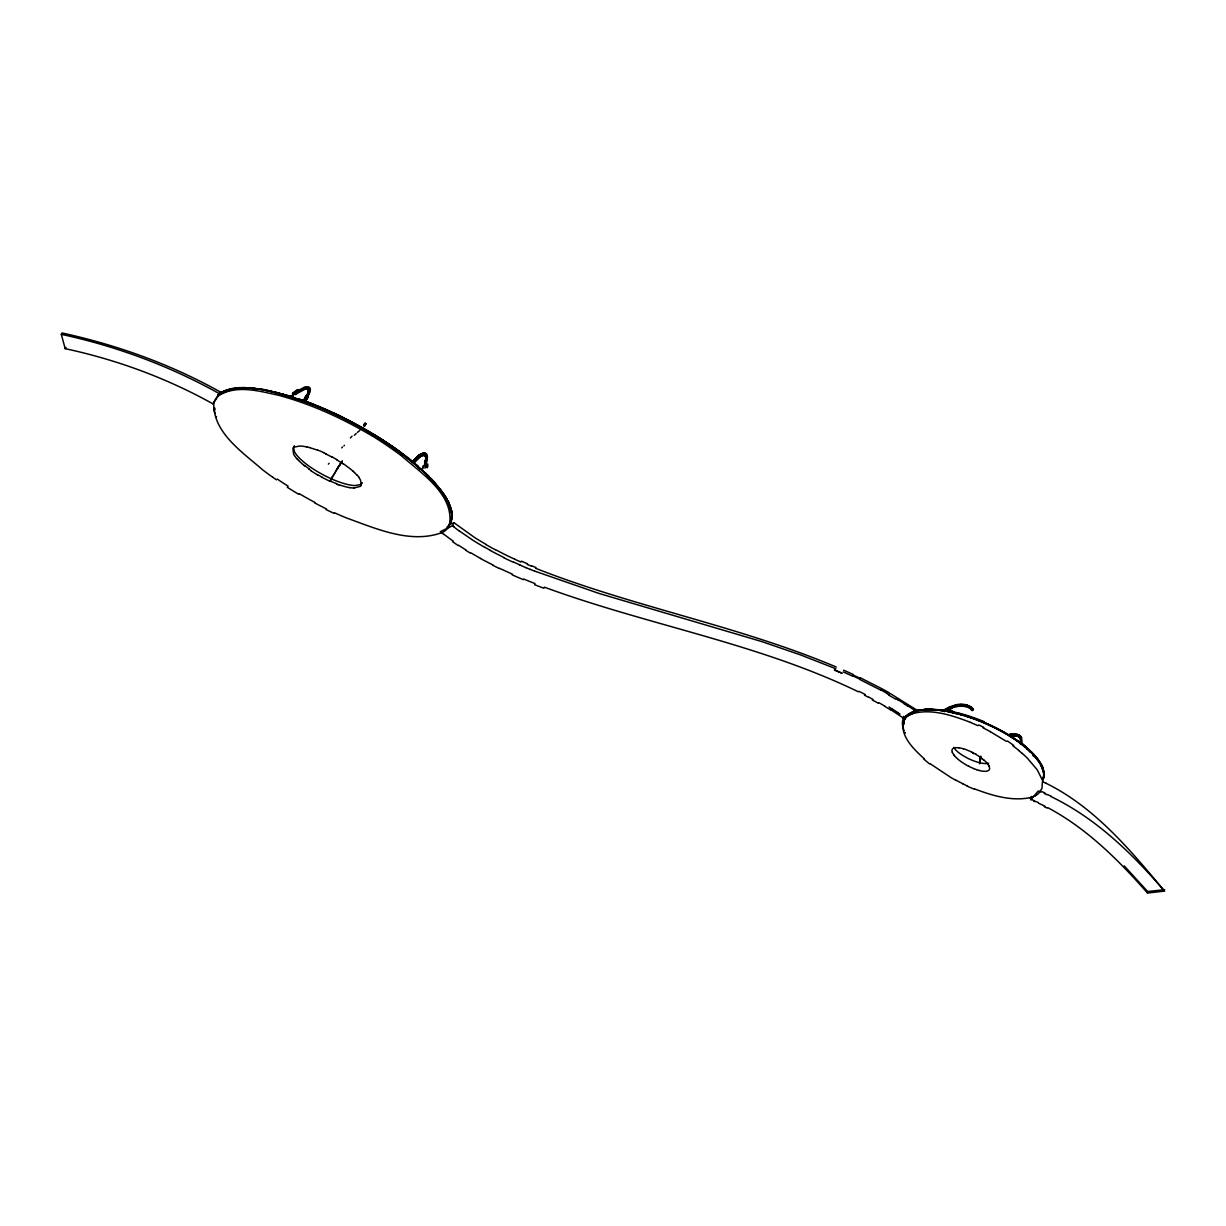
<?xml version="1.0" encoding="UTF-8"?>
<svg xmlns="http://www.w3.org/2000/svg" width="1226" height="1226" viewBox="0 0 1226 1226"><rect width="100%" height="100%" fill="white"/><g stroke="black" fill="none" stroke-linecap="round" stroke-linejoin="round"><path stroke-width="1.5" d="M451.612 516.606C452.241 505.817 445.406 496.423 439.23 488.239M451.781 514.598L451.459 518.154M452.271 514.767L451.628 519.839M1043.694 775.139L1043.77 773.667M307.971 392.228L306.883 399.155L305.458 401.438M1044.184 775.261L1044.261 773.79M304.278 401.561L307.036 398.527L306.086 395.998L309.182 390.849M903.608 723.57L903.761 722.114M903.133 723.432L903.286 721.976M303.772 401.239L304.63 399.308L306.883 399.155L309.933 391.983M1043.602 776.15L1043.755 774.725M1044.077 776.288L1044.245 774.847M304.63 399.308L304.937 398.235L307.68 397.653L309.059 391.937M451.919 518.353L451.888 511.319M980.233 759.691L980.34 758.725A22.512 1.854 -82.5 0 0 980.662 756.886A23.156 1.854 -82.6 0 1 979.988 762.649L979.896 763.614A24.689 1.839 -82.6 0 0 980.233 759.936M980.356 759.706L980.463 758.741M1047.694 807.627C1086.772 828.347 1118.541 860.1 1147.505 893.018L1164.531 891.118C1131.077 850.844 1094.573 806.969 1045.931 783.215M1147.505 893.018L1147.674 891.547L1124.273 865.924M979.896 762.603L980.018 761.622M903.685 722.528L903.93 721.118M924.511 759.109C914.228 749.377 899.915 736.734 903.455 720.965M1031.357 796.425L1030.79 799.904L1038.207 791.046L1040.828 792.103M1043.403 777.146L1043.663 775.736M1043.878 777.284L1044.138 775.874M944.526 711.555L948.786 708.689L954.104 712.229M451.612 517.755L450.708 521.035M890.566 709.639L892.436 710.819A192.62 100.072 18.8 0 1 897.892 714.406L903.255 718.053L916.128 711.831L916.527 709.931L887.563 691.862A230.335 118.524 18.9 0 0 880.912 688.246L860.33 677.794M903.255 718.053L903.623 716.321M903.838 721.532L904.16 720.152M903.363 721.378L903.7 719.984M904.39 720.244A37.899 20.014 11.7 0 1 904.911 718.865L905.539 718.022M425.529 459.505L426.004 455.137M904.114 730.558L903.976 730.252A51.323 27.095 11.5 0 1 902.612 720.873A38.726 20.444 11.7 0 1 903.516 718.467L906.183 716.367M1043.142 778.081L1043.479 776.717M1043.617 778.234L1043.954 776.87M451.306 519.242L450.141 522.368M451.183 521.249L451.781 519.441M903.194 722.313L904.497 719.218M306.684 396.657L306.086 395.998L304.937 398.235L306.883 399.155M903.608 720.398L904.037 719.034M1042.79 779L1043.203 777.667M1043.678 777.82L1042.805 780.043M443.858 534.521L440.272 531.701L452.655 525.632L453.85 522.644L473.588 536.804A163.073 98.494 22.6 0 0 478.814 540.13L486.002 544.405M451.337 520.866L450.601 522.598A43.002 23.861 22.7 0 1 446.908 527.211M904.405 719.616L904.911 718.313M903.945 719.447L904.957 717.256M302.699 401.423L305.366 397.04L306.669 397.561L306.086 395.998M363.57 425.774L365.072 423.185L366.068 423.66L364.428 426.403M424.058 466.202L421.989 470.14M1020.216 743.814L1021.948 741.24L1021.549 737.47M1042.866 779.721L1043.326 778.74M213.002 403.89L220.634 392.136C171.211 364.474 117.374 345.058 62.097 332.982L61.3 334.346L65.193 348.659C116.822 359.724 166.874 378.175 213.002 403.89L213.937 402.082M331.097 479.182L330.422 480.454L332.507 476.653L331.832 477.895M331.909 477.971L338.238 467.321M449.421 523.625L450.294 521.985M903.976 720.382L905.769 717.823A31.309 17.287 15.9 0 1 909.309 715.049A31.125 17.072 16 0 1 912.757 713.455M333.242 475.412L333.932 474.186M904.819 718.727L907.424 715.095M904.359 718.543L906.137 716.045A31.263 16.52 11.8 0 1 913.201 711.693M65.193 348.659L65.989 347.31M334.744 473.037L335.449 471.857M214.029 407.752L213.768 408.181A60.35 33.409 26 0 0 215.086 413.438M336.047 470.631L336.736 469.466A28.121 4.46 -59.2 0 1 338.82 466.248L340.292 464.164A23.708 3.755 -59.2 0 1 342.161 461.344M337.426 468.347L338.82 466.171A25.072 3.985 -59.2 0 1 340.859 463.106M338.238 467.336L339.602 465.19M339.602 465.221L340.292 464.194M217.753 396.396L220.634 392.136M905.324 717.854L907.332 715.509A30.635 16.199 11.8 0 1 913.554 711.938L917.722 710.774M904.941 717.348L906.229 715.632M412.84 461.39L418.48 455.398M365.072 423.185L364.061 424.411M366.007 423.752L365.041 424.916M413.944 463.198L418.204 458.202M364.137 425.131L365.179 425.529M412.181 461.62L418.081 456.179M306.362 399.094L305.105 397.607L307.864 395.523M413.928 462.539L420.012 457.191M307.68 397.653L307.098 396.09L307.036 398.527L305.105 397.607M293.872 394.496L302.96 388.949L307.741 388.857A20.581 5.486 -51.2 0 1 308.094 389.577A19.401 5.149 -51.4 0 1 308.124 390.266M296.999 393.5L305.259 389.117M967.421 706.774A21.057 15.049 -56.4 0 1 968.755 707.402A19.999 14.206 -52 0 1 969.368 707.77A17.256 12.26 -52.4 0 1 970.67 708.889C971.406 711.203 975.222 708.03 972.141 710.666L971.743 710.16A14.176 10.053 -46 0 0 971.36 709.624A15.601 11.065 -46.1 0 0 970.701 708.858M297.611 390.818L304.967 386.926L308.845 387.018A23.539 6.222 -49.9 0 1 309.289 387.722L309.427 387.968M298.485 391.462L305.826 387.569L309.703 387.661A23.003 6.069 -50.1 0 1 310.209 389.102M394.297 449.068L395.079 448.563L401.04 452.976M224.527 390.665L219.96 393.423A44.948 24.796 26.2 0 0 217.676 395.615M222.841 391.554L219.806 393.73A44.948 24.796 26.2 0 0 217.523 395.921M1034.713 795.95L1035.786 795.398M222.688 391.86C246.227 382.589 272.371 391.446 295.481 398.036M449.237 524.851L453.85 522.644M948.786 708.689L944.648 710.896L956.479 713.624M948.617 708.72L948.066 708.965A67.966 52.12 63.3 0 0 945.859 710.069A70.188 53.791 60.4 0 0 944.786 710.728L929.676 709.134M224.496 390.757L232.526 388.351M226.289 390.037L237.338 387.753M912.818 713.517C932.266 708.429 952.433 715.57 970.563 722.375M914.519 711.249L922.519 710.038M914.964 711.08L917.814 710.36M422.449 453.145L423.92 452.946M422.985 455.015L419.583 456.915A27.876 9.471 -70.6 0 0 418.219 458.064M1029.671 797.728C1010.99 801.375 991.987 795.444 974.609 788.931M919.025 709.793L914.611 710.835L922.611 709.624M919.01 709.885L931.898 709.379M918.948 710.206L931.806 709.793M1147.674 891.547L1164.7 889.647M234.825 388.09L239.928 387.6M1033.625 756.427L1034.882 756.289L1034.376 755.63A82.939 42.649 11.5 0 0 1033.043 753.959L1031.633 752.58A109.237 55.768 11.8 0 0 1028.645 749.776A115.734 59.001 11.9 0 0 1025.396 746.971A120.654 61.438 12 0 0 1020.001 742.772A127.642 64.871 12.1 0 0 1014.086 738.65A130.584 66.311 12.1 0 0 1007.711 734.619L1003.22 732.029A130.584 66.311 12.1 0 0 996.217 728.305A127.642 64.886 12.1 0 0 991.39 725.945A120.669 61.499 12 0 0 983.988 722.635A115.765 59.109 12 0 0 978.976 720.597A109.313 55.936 11.9 0 0 971.421 717.808L963.973 714.957M924.052 709.287L927.76 709.042M923.99 709.609L938.043 710.252M925.875 709.18L929.691 709.042M239.882 387.677L245.476 387.554M961.138 705.732L960.663 705.747A43.063 32.228 -79.9 0 0 959.207 705.885M354.053 487.994L360.398 486.339A10.252 5.778 24.6 0 0 361.272 485.036L360.567 480.301A21.562 12.107 24.5 0 0 359.555 478.523L358.666 477.282M242.595 387.615L261.307 389.102M931.668 709.18L940.143 709.885M933.645 709.609L942.442 710.804M963.038 706.253L963.927 706.329M251.453 387.983L254.61 388.29M940.158 709.793L942.38 710.191M940.081 710.222L944.694 711.157M958.87 747.799L960.464 748.059A17.409 9.348 15.2 0 1 962.149 748.519A19.156 10.298 15.2 0 1 963.36 748.795M349.962 487.626L351.678 487.841A21.654 12.367 24.6 0 0 354.069 488.04M257.889 388.688L264.785 389.699M261.552 389.47C247.652 387.768 231.04 385.225 219.255 394.68A44.289 24.428 26.2 0 0 217.263 397.025M942.396 710.099L956.571 713.21M946.901 711.264L961.383 714.927M264.739 389.791L291.344 396.381M264.586 390.083L283.206 394.42L303.711 400.871A184.544 97.666 24.5 0 1 316.308 405.714A199.179 104.777 24.4 0 1 329.104 411.185L333.38 413.131A212.88 111.351 24.3 0 1 346.192 419.353A218.78 114.156 24.3 0 1 382.834 440.395A212.803 111.321 24.3 0 1 390.527 445.482L394.205 448.026A198.873 104.654 24.3 0 1 404.703 455.72A183.946 97.39 24.2 0 1 414.373 463.443L417.76 466.018M949.338 711.295L951.713 711.785M268.295 390.466L271.942 391.247M902.78 725.225L902.704 725.21A14.375 12.015 4 0 1 902.995 724.336M61.3 334.346C116.669 346.253 170.291 366.222 219.745 393.853M954.15 712.612L944.664 710.452A71.169 54.419 54.5 0 1 945.614 709.839M275.666 392.105L312.063 403.676A194.014 102.31 24.4 0 1 324.859 408.963A204.42 107.336 24.4 0 1 333.457 412.825A210.152 110.079 24.4 0 1 342.039 416.932A217.017 113.344 24.3 0 1 354.804 423.491A220.941 115.213 24.3 0 1 375.386 435.307A216.987 113.344 24.3 0 1 387.079 442.785A210.044 110.033 24.3 0 1 394.527 447.873A204.206 107.244 24.3 0 1 401.653 453.022A193.616 102.126 24.3 0 1 408.411 458.187L417.79 465.926M958.701 713.088L961.92 713.946A88.18 45.531 11.8 0 1 966.808 715.371A91.873 47.37 11.8 0 1 970.103 716.428L972.57 717.256A102.739 52.749 11.9 0 1 975.038 718.145A103.229 52.994 11.9 0 1 978.333 719.371A108.961 55.814 11.9 0 1 984.064 721.685L982.624 721.93A114.6 58.542 12 0 0 980.202 720.934L979.39 720.612A105.022 53.837 11.9 0 0 974.517 718.773A106.877 54.756 11.9 0 0 972.892 718.191A96.747 49.76 11.8 0 0 971.268 717.624A94.984 48.887 11.8 0 0 968.831 716.812M960.801 714.421L964.801 715.555A90.326 46.573 11.8 0 1 968.019 716.551M961.46 714.329L956.525 713.011L961.46 714.513M958.931 713.976L963.851 715.647M903.516 718.467L904.911 718.865M961.475 714.237L966.333 716.413A104.026 53.331 11.9 0 1 973.827 718.957L976.34 719.877A115.413 58.925 12 0 1 983.804 722.88L993.566 727.325A128.378 65.223 12.1 0 1 1000.631 730.957A130.308 66.173 12.1 0 1 1009.534 736.106M963.958 715.049L968.969 716.628M966.471 715.723L971.482 717.486A109.298 55.952 11.9 0 1 979.038 720.275A115.765 59.109 12 0 1 984.049 722.313A120.669 61.499 12 0 1 991.451 725.623A127.627 64.901 12.1 0 1 996.278 727.983A130.569 66.327 12.1 0 1 1003.282 731.707M299.466 399.14L303.619 400.611M299.313 399.446L311.879 404.074A194.045 102.294 24.4 0 1 324.675 409.361A204.436 107.306 24.4 0 1 333.273 413.223A210.182 110.064 24.3 0 1 341.855 417.33A217.048 113.328 24.3 0 1 354.62 423.89A220.971 115.183 24.3 0 1 375.202 435.705A217.017 113.313 24.3 0 1 386.91 443.184A210.075 110.018 24.3 0 1 394.358 448.272A204.236 107.214 24.3 0 1 401.484 453.405A193.647 102.11 24.3 0 1 408.243 458.585L414.603 463.75M1017.427 736.09L1016.354 735.784A26.65 13.747 -60 0 0 1015.588 735.585A31.232 16.321 -61.8 0 0 1013.871 735.431M317.549 450.233L316.385 449.804A52.12 28.688 24.6 0 0 314.086 449.053A46.833 25.838 24.6 0 0 311.864 448.333A43.063 23.876 24.7 0 0 309.718 447.674M336.491 483.841L337.625 484.255M544.313 587.147C647.895 625.26 758.572 643.374 858.384 691.801M1022.315 753.469A116.271 60.58 15.8 0 1 1027.25 758.036L1037.288 769.882L1043.357 782.142A48.688 46.986 74.5 0 1 1045.962 783.169M310.071 403.676L311.435 404.197A171.303 91.153 24.5 0 1 314.193 405.254M307.803 402.159L312.017 403.768M535.057 583.622L523.701 579.04M973.812 768.671L974.455 768.917A27.631 15.08 14.5 0 0 976.371 769.591M534.643 571.101L599.024 593.445L761.76 641.566L800.701 654.96L835.871 668.768M535.655 568.312C633.888 607.085 738.895 625.858 836.285 667.021M1033.61 801.053L1035.035 801.635M1044.291 793.559L1046.851 794.678M843.611 670.162L853.235 674.469M843.197 671.909L852.821 676.231M519.901 564.91L513.755 562.167M520.958 562.06L514.828 559.286M512.56 574.258L503.809 570.274A258.717 166.46 22.3 0 1 499.442 568.312M323.511 452.685L325.947 453.804M329.457 480.883L330.637 481.42M1017.427 736.075A18.697 9.502 -56.6 0 1 1018.607 736.765A15.662 7.954 -55.2 0 1 1019.312 737.439A14.681 7.448 -55.2 0 1 1019.695 737.991A13.578 6.881 -55.4 0 1 1020.155 738.926L1020.706 743.738L1021.258 738.588A13.793 7.111 -46.3 0 0 1020.936 737.454M1051.08 796.624C1095.998 818.248 1132.41 853.679 1164.531 891.118M859.916 679.556L880.544 690.008M503.779 557.462L494.139 552.558A197.386 122.983 22.2 0 1 490.385 550.52M1044.889 806.202L1043.479 805.513A102.54 52.488 14.1 0 0 1038.529 803.214M493.097 565.063L488.883 562.918A219.592 138.737 22.1 0 1 480.546 558.535M314.546 502.829L318.515 504.913A243.56 153.817 25.2 0 0 326.484 508.974M968.601 766.265L967.942 765.913A43.768 24.152 14.3 0 1 966.027 764.855L961.215 761.744A43.768 24.152 14.3 0 1 959.544 760.488L959.054 760.105A38.91 21.378 14.6 0 1 957.567 758.879M495.273 549.57L504.882 554.52A240.725 151.105 22.9 0 0 514.843 559.255M868.882 697.18L872.973 699.372M332.001 456.854L336.752 459.52M322.3 477.343L317.626 474.723M990.347 731.707L1006.5 741.423M480.592 558.474L470.477 552.635M887.164 693.655L889.34 694.881M1003.297 731.615L1007.757 734.297A130.569 66.327 12.1 0 1 1014.224 738.359A127.627 64.886 12.1 0 1 1020.063 742.45A120.638 61.453 12 0 1 1025.442 746.649A115.719 59.017 11.9 0 1 1028.706 749.454A109.221 55.783 11.8 0 1 1031.694 752.258M878.981 702.728L884.85 706.161M484.837 547.424L477.634 543.164A163.104 100.011 22.1 0 1 472.378 539.869L462.263 532.958A153.878 93.896 21.9 0 1 458.922 530.628M975.666 754.205L980.524 757.331M895.792 698.651L897.907 699.923M898.229 712.98L900.037 714.114M904.144 703.801L908.205 706.437M953.966 712.888L948.663 709.364M892.727 709.456L889.003 706.973M310.975 470.523L308.891 469.068M343.464 463.796L350.345 468.93A51.967 28.796 24.7 0 1 352.919 471.09M272.908 477.358L276.448 479.826M914.167 710.467L916.128 711.831M395.155 449.697L396.013 450.325M400.718 455.168C420.87 473.098 455.015 494.522 449.406 525.54A43.048 24.581 23.9 0 1 443.015 532.207C411.246 544.513 376.535 528.728 346.514 517.97A226.841 142.676 25.3 0 1 334.499 512.79M929.982 763.614L951.07 777.621A138.262 79.169 13.3 0 0 955.621 780.18M401.867 453.62L405.913 456.777M425.008 453.298L425.407 453.666A33.041 8.413 -48.2 0 1 425.759 454.126M304.079 465.436L304.983 466.156M408.365 458.279L411.599 460.853M452.655 525.632L454.218 526.889M406.71 457.421L412.059 461.834M217.983 396.197A44.289 24.428 26.2 0 1 219.056 395.063C244.802 379.447 277.229 393.745 303.527 401.27A184.574 97.651 24.5 0 1 316.124 406.097A199.194 104.762 24.4 0 1 328.92 411.568L333.196 413.53A212.91 111.336 24.3 0 1 346.008 419.736A218.81 114.141 24.3 0 1 362.789 428.748A218.81 114.141 24.3 0 1 382.788 440.854A212.834 111.305 24.3 0 1 390.358 445.881L394.036 448.425A198.903 104.624 24.3 0 1 404.534 456.118A183.977 97.375 24.2 0 1 414.204 463.826L420.533 468.884M1023.005 745.362L1023.787 746.036M905.003 718.605L903.899 717.639L905.049 718.528L904.88 716.827L905.309 718.221M412.794 462.478L414.25 463.735M417.376 466.003L428.763 476.102M417.208 466.401L426.02 473.972M1024.17 746.373L1025.304 747.4M420.288 468.562L423.338 471.443M417.76 466.861L419.782 468.746M306.04 396.718L307.542 398.128M305.366 397.04L306.868 398.465M423.077 471.09L426.158 473.665M1026.76 748.749L1027.802 749.776M425.759 473.619L428.717 476.178M425.591 474.018L439.552 488.668M1031.71 752.166L1036.767 757.775M428.318 476.117L431.169 478.676M428.15 476.516C437.835 486.737 448.655 497.419 451.735 511.717M973.505 709.747L971.666 707.509A18.145 13.011 -51.4 0 0 970.777 706.789L966.732 704.95A28.811 21.149 -67.4 0 0 965.46 704.613L965 704.582A37.316 27.769 -74.7 0 0 961.736 704.214M1029.12 751.124L1030.055 752.136M1033.089 753.561L1035.602 756.411M1033.012 753.975L1040.522 763.446L1043.97 771.997M430.755 478.6L437.743 485.986M431.2 478.584L433.483 481.144M955.085 756.427L955.468 756.825A34.512 18.896 14.8 0 0 957.215 758.434M433.514 481.052L435.674 483.58M425.115 456.087L424.502 455.275A26.589 6.314 -54 0 0 423.782 455.061A24.811 5.915 -55.2 0 0 422.74 455.413M1032.461 753.285L1023.296 744.366A93.329 47.937 11.7 0 0 1022.04 743.339L1020.109 742.971L1021.779 744.335A89.835 46.159 11.6 0 1 1022.193 744.672M437.314 485.879L446.049 497.434M1036.782 757.683L1040.567 763.108M973.092 709.134L972.862 708.843A17.287 12.413 -47 0 0 972.08 708.015M439.674 488.362L444.67 495.243M1037.855 759.047L1042.56 766.924M440.87 490.952L447.796 501.909L451.505 513.296M446.095 497.358L449.39 503.763M1020.568 743.109L1020.706 743.738M1041.334 764.319L1041.993 765.591M448.455 501.618L451.858 511.411M1020.982 737.424L1020.476 736.428A16.566 8.337 -51.7 0 0 1020.017 735.876A18.16 9.134 -53.1 0 0 1019.204 735.171A20.903 10.528 -54.8 0 0 1018.224 734.665A24.321 12.337 -56.5 0 0 1017.457 734.435A26.895 13.777 -58.5 0 0 1016.66 734.236A30.328 15.631 -59.7 0 0 1015.358 734.083A35.477 18.666 -62.5 0 0 1014.423 734.022A39.753 21.179 -64 0 0 1013.427 734.067A47.722 26.175 -67.4 0 0 1010.714 734.451M1042.575 766.832L1043.05 768.15M1020.844 739.339L1020.568 738.696A15.126 7.693 -54.7 0 0 1020.017 737.837A16.321 8.291 -55.4 0 0 1019.296 737.163A18.313 9.302 -55.8 0 0 1018.729 736.795A20.612 10.482 -56.5 0 0 1017.749 736.397L1017.028 736.198A26.926 13.9 -59.9 0 0 1015.848 735.968A32.029 16.689 -61.3 0 0 1014.469 736.044A38.037 20.214 -63.8 0 0 1013.55 735.983A42.328 22.804 -65.4 0 0 1012.523 736.213M1021.58 742.19L1021.672 744.167M1042.912 769.591L1039.188 762.097L1033.84 755.385A103.934 53.116 11.8 0 0 1029.717 751.231L1028.2 749.837A115.367 58.817 11.9 0 0 1023.235 745.653L1019.603 742.879A124.025 63.093 12.1 0 0 1015.726 740.136A128.378 65.223 12.1 0 0 1009.473 736.075M1043.065 768.058L1044.123 773.116M1021.595 743.738L1021.135 740.473A14.942 7.433 -57.3 0 0 1020.952 739.232M1043.311 770.342L1043.709 774.096M426.326 456.961L426.418 458.064M214.811 408.013L215.071 409.79M1043.632 773.008L1040.828 764.273L1033.916 754.971A103.919 53.132 11.8 0 0 1029.779 750.818L1028.262 749.423A115.351 58.833 11.9 0 0 1023.296 745.239L1019.664 742.466A124.01 63.108 12.1 0 0 1015.802 739.722M1042.407 781.79L1041.993 788.318L1038.575 793.437A31.324 16.75 13.7 0 1 1029.549 797.758M452.149 513.081L452.241 514.859M1044.2 772.702L1044.2 774.204M903.7 723.156L903.715 724.214M903.21 723.018L903.21 724.183M485.879 544.528A189.647 116.133 22.7 0 0 491.411 547.654A197.386 121.757 22.7 0 0 495.151 549.723M527.578 563.853A286.915 181.831 23.3 0 1 521.387 561.14M531.532 566.228A314.239 203.424 23.3 0 1 527.318 564.45M535.946 567.561A321.932 208.972 23.4 0 1 531.701 565.814M834.354 669.917A326.499 156.576 19.5 0 1 841.526 672.982M852.852 674.913A290.485 145.296 19.3 0 1 859.932 678.208M898.152 712.75A102.417 32.351 40.8 0 1 892.681 709.226M458.8 530.705A155.395 95.107 21.9 0 1 454.003 527.011M453.283 541.156A177.525 109.283 21.9 0 1 444.088 534.367M458.263 545.585A182.781 105.436 23.2 0 1 452.547 541.662M466.432 550.29A185.371 114.983 22 0 1 458.662 545.279M470.14 552.987A194.398 121.619 21.9 0 1 466.171 550.551M490.477 550.397A189.616 117.742 22.2 0 1 484.944 547.302M499.319 568.527A243.943 156.3 22.3 0 1 492.913 565.355M513.633 562.397A240.618 153.327 22.4 0 1 503.641 557.677M523.425 579.683A311.588 204.252 22.7 0 1 512.253 574.887M526.092 567.715A286.654 185.601 22.8 0 1 519.839 565.017M530.337 569.446A314.193 205.064 22.8 0 1 526.107 567.684M534.628 571.163A321.932 210.657 22.8 0 1 530.352 569.431M543.961 588.265A407.722 278.9 23.3 0 1 534.674 584.725M834.906 670.208A326.652 157.618 19.5 0 1 842.155 673.319M853.035 675.97A290.608 145.312 19.3 0 1 860.146 679.311M858.89 691.311A238.534 122.339 19.1 0 1 865.265 694.529M864.514 695.203A230.534 117.527 19.1 0 1 868.667 697.364M880.728 689.855A230.473 118.478 18.9 0 1 887.363 693.502M872.299 699.954A215.669 117.757 18.1 0 1 878.291 703.264M888.881 695.219A221.477 113.528 19 0 1 895.302 698.958M884.651 706.283A194.26 100.838 18.7 0 1 890.352 709.762M898.106 699.801A217.722 112.271 18.8 0 1 904.359 703.678M908.558 706.268A200.681 99.919 19.5 0 1 914.535 710.314M1031.189 799.429A89.958 47.048 13.7 0 1 1034.054 800.578M1041.426 791.46A111.781 58.143 13.9 0 1 1044.935 792.931M1035.388 801.283A95.015 49.392 13.8 0 1 1038.238 802.524M1047.157 794.402A122.401 62.71 14.1 0 1 1051.418 796.364M1044.261 806.647A111.796 56.396 14.2 0 1 1047.035 808.057M979.697 762.756A26.344 1.87 -82.6 0 1 979.574 763.645A26.451 1.962 -82.6 0 0 979.727 762.725A24.413 1.762 -82.6 0 0 979.988 760.135M980.356 757.331A22.972 1.778 -82.6 0 1 979.85 761.79M980.831 756.12A22.604 2.145 -82.3 0 1 980.616 758.204M943.238 710.375A70.679 54.051 57 0 1 947.162 708.199A67.384 51.707 65.3 0 1 948.847 707.417M944.219 711.524A67.629 51.783 57.6 0 1 950.395 708.797M945.522 709.685A67.476 51.707 60.2 0 1 950.027 707.601M948.556 708.582A62.817 48.197 71.5 0 1 952.418 707.172A58.955 45.132 79.6 0 1 953.522 706.927M948.786 707.279A64.396 49.423 69.4 0 1 952.158 706.023A60.166 46.128 77.2 0 1 953.843 705.563A57.898 44.32 81.5 0 1 954.931 705.272M949.997 707.509A63.537 48.795 69.8 0 1 952.219 706.682L952.786 706.528A58.036 44.473 79 0 1 955.498 705.67A54.649 41.73 85.3 0 1 956.602 705.548M950.303 708.597A61.79 47.416 72.3 0 1 952.479 707.816M952.449 707.708A57.484 44.044 77.8 0 1 955.131 706.988A53.362 40.673 85.4 0 1 956.724 706.682A49.316 37.378 -88.9 0 1 958.763 706.375M953.506 706.866A56.197 42.956 81.9 0 1 955.1 706.452M954.916 705.149A54.526 41.669 84.2 0 1 957.077 704.72M955.069 706.283A51.89 39.523 86.4 0 1 957.69 705.87A46.925 35.401 -85.1 0 1 959.207 705.808M956.571 705.348A51.676 39.37 87.7 0 1 958.686 705.011M957.062 704.536A48.228 36.611 -88.8 0 1 960.724 704.23M958.701 705.134A47.967 36.305 -86.2 0 1 959.728 704.996A45.132 33.976 -82.2 0 1 961.245 704.904M958.763 706.007A41.5 31.171 -82.9 0 1 963.069 706.069M960.709 704.444A41.914 31.401 -78.8 0 1 961.705 704.414M961.261 704.766A40.504 30.328 -78.7 0 1 963.207 704.797A34.818 25.869 -74.4 0 1 965.077 704.919A32.366 23.738 -67.2 0 1 966.364 705.241A28.949 21.087 -63.8 0 1 967.191 705.502M961.123 705.839A37.899 28.014 -73.2 0 1 962.517 705.854M962.64 705.287A28.872 21.271 -72.2 0 1 967.421 706.758M963.897 706.437A30.558 22.191 -65.2 0 1 965.582 706.666A26.865 19.401 -62.1 0 1 967.145 707.019L968.218 707.417A20.995 14.927 -53.8 0 1 969.199 707.908L969.505 708.092A17.271 12.26 -51.6 0 1 970.624 708.904M967.237 705.379A26.788 19.447 -61.7 0 1 968.816 705.946L969.168 706.13A21.639 15.601 -57.1 0 1 970.578 706.866A18.957 13.593 -51.8 0 1 972.08 708.03M1008.462 734.772A59.216 34.42 -74 0 1 1012.599 733.853M1008.339 734.972A60.856 34.987 -72.8 0 1 1010.699 734.297M1011.052 735.431A56.304 32.55 -73.5 0 1 1012.661 735.202M1010.377 734.205A63.721 38.527 -79 0 1 1012.002 734.067M1012.477 734.772A46.45 25.363 -66.8 0 1 1013.565 734.589M1011.879 735.615A42.527 22.988 -66 0 1 1012.891 735.493M1013.519 734.772A41.592 22.191 -64.1 0 1 1014.546 734.635M1012.875 735.569A37.853 20.091 -63.8 0 1 1013.841 735.493M1014.622 734.374A37.776 20.045 -63.5 0 1 1015.603 734.359A32.75 17.118 -61.5 0 1 1016.952 734.481A28.566 14.743 -59.7 0 1 1017.779 734.665M1017.749 734.742A25.761 13.134 -57.6 0 1 1018.53 734.941M1018.545 734.91A23.34 11.846 -56.5 0 1 1019.25 735.217A20.551 10.36 -54.8 0 1 1020.185 735.799A17.869 8.996 -52.6 0 1 1021.135 736.887A16.199 8.168 -50.2 0 1 1021.488 737.531M1032.874 755.446A78.372 40.32 11.4 0 1 1033.135 755.768M954.518 712.858A70.449 36.627 11.7 0 0 952.219 712.367L951.591 711.478L953.154 711.8A78.862 40.872 11.7 0 1 958.793 713.118M955.299 713.042A74.924 38.88 11.7 0 1 957.629 713.593L958.425 713.793A88.87 45.852 11.8 0 1 960.004 714.206M903.914 724.014A44.948 23.723 11.6 0 1 903.96 722.451A39.508 20.857 11.7 0 1 904.206 720.965M905.34 733.087A62.235 32.857 11.3 0 1 905.003 732.443M1015.741 739.692A128.347 65.239 12.1 0 0 1009.55 735.646A130.293 66.173 12.1 0 0 1000.707 730.527A128.347 65.239 12.1 0 0 993.642 726.895L983.88 722.451A115.397 58.925 12 0 0 976.417 719.463L973.904 718.543A104.011 53.346 11.9 0 0 966.41 715.999M912.405 712A30.635 16.199 11.8 0 1 913.646 711.524M988.692 763.216A6.36 3.295 11 0 1 988.018 763.384A7.065 3.647 11 0 1 987.252 763.491L986.853 763.522A9.042 4.674 11 0 1 985.535 763.553L984.064 763.476A13.976 7.249 11 0 1 982.47 763.277A17.731 9.21 11 0 1 980.172 762.833A21.363 11.111 11 0 1 978.961 762.541A22.942 11.938 11 0 1 977.72 762.204A27.478 14.314 11 0 1 975.804 761.607L975.16 761.392A34.267 17.915 10.9 0 1 972.54 760.411L971.881 760.151A38.634 20.229 10.9 0 1 969.904 759.292L969.245 759.001A43.477 22.788 10.8 0 1 967.314 758.051L962.441 755.277A43.477 22.804 10.8 0 1 960.786 754.174L960.264 753.806A38.65 20.229 10.9 0 1 958.763 752.687L958.303 752.32A34.282 17.93 11 0 1 956.617 750.833L956.234 750.481A27.493 14.36 11.1 0 1 954.931 749.04A23.018 12.015 11.1 0 1 954.395 748.35A21.348 11.141 11.2 0 1 953.951 747.691A17.762 9.272 11.2 0 1 953.751 747.37M1007.45 741.01A131.197 67.966 16.2 0 1 1013.81 745.531M1012.906 745.852A128.286 66.694 16 0 1 1018.775 750.389M1018.591 750.435A121.742 62.036 16.6 0 1 1022.208 753.484M974.379 789.222A116.301 64.043 13.8 0 1 967.191 786.157M967.391 785.958A123.811 70.418 13.3 0 1 962.64 783.766M962.762 783.644A129.542 80.242 11.4 0 1 955.744 780.088M929.492 763.813A130.646 75.307 13.1 0 1 924.021 759.277M970.486 722.466A109.988 57.3 16.2 0 1 977.95 725.7M978.716 724.934A116.439 60.672 16.2 0 1 983.742 727.325M983.083 727.892A122.018 63.553 16.2 0 1 990.424 731.661M980.432 757.377A44.197 23.662 15.3 0 1 982.072 758.603M982.011 758.618A39.201 20.873 15.5 0 1 984.003 760.258M984.172 760.212A37.27 19.984 15.2 0 1 985.489 761.438L986.976 763.047A25.593 13.762 15 0 1 987.926 764.212M988.003 764.196A23.263 12.566 14.7 0 1 988.723 765.315M988.539 765.315A19.049 10.176 15.5 0 1 988.922 766.02M989.014 766.02A17.409 9.348 15.1 0 1 989.305 766.679L989.627 768.733A8.383 4.552 14.6 0 1 989.413 769.453A7.08 3.847 14.4 0 1 988.999 770.066A6.375 3.448 14.2 0 1 986.593 771.185A7.08 3.831 14.4 0 1 985.842 771.277L985.443 771.307A9.072 4.919 14.4 0 1 984.126 771.292L982.67 771.169A14.022 7.617 14.4 0 1 981.076 770.893L980.524 770.786A18.175 9.961 14.6 0 1 978.792 770.388M978.792 770.372A21.486 11.724 14.6 0 1 977.597 770.02A23.079 12.674 14.5 0 1 976.356 769.621M973.842 768.61A34.497 18.926 14.5 0 1 971.253 767.491L970.548 767.231A38.895 21.24 14.5 0 1 968.693 766.173M955.039 756.442A27.662 15.248 14.5 0 1 953.751 754.879M953.889 754.864A23.125 12.275 16.8 0 1 953.368 754.113A21.455 11.678 15.2 0 1 952.908 753.392A17.838 9.762 14.8 0 1 952.326 752.366M952.372 752.366A14.743 8.046 15.1 0 1 952.158 751.722L952.05 751.415A11.157 6.099 15 0 1 951.958 750.557A9.088 4.965 15.1 0 1 952.081 749.791L952.173 749.561A7.111 3.893 15.1 0 1 952.571 748.933A6.375 3.494 15.2 0 1 954.931 747.783A7.111 3.877 15 0 1 955.698 747.707A8.398 4.598 15.1 0 1 956.939 747.645L957.399 747.661A11.141 6.038 15 0 1 958.87 747.829M963.391 748.703A23.263 12.643 15.2 0 1 965.26 749.301A25.623 13.747 15.3 0 1 966.502 749.822L969.107 750.879A37.332 19.968 15.4 0 1 971.099 751.783M971.176 751.722A39.37 21.149 15.3 0 1 973.153 752.703M972.632 753.101A39.017 19.555 16.4 0 1 973.904 753.775M974.501 753.392A44.197 23.784 15.2 0 1 975.804 754.113M340.276 464.302A23.815 3.755 -59.2 0 1 342.269 461.42M340.859 463.045A23.815 3.847 -59.3 0 1 342.207 461.145M290.332 396.979A119.841 44.105 -64.1 0 1 292.033 395.554A110.631 40.841 -64.2 0 1 295.941 392.611M292.692 393.163A112.639 42.266 -64.7 0 1 296.845 390.144M291.374 396.933A113.313 40.856 -63.4 0 1 292.186 396.274M292.37 393.761A106.248 37.96 -63.2 0 1 295.619 391.309M292.003 397.086A104.057 36.075 -62.3 0 1 293.581 395.829M295.497 394.649A90.555 30.236 -61.1 0 1 296.983 393.577M295.727 391.109A88.808 29.669 -61.2 0 1 297.995 389.577M296.6 391.753A88.487 29.608 -61.2 0 1 298.868 390.22M305.427 388.811A35.493 9.793 -54.5 0 1 306.607 388.673M307.236 388.749A26.987 7.233 -52.6 0 1 308.032 389.025A23.417 6.253 -51.9 0 1 308.584 389.546A19.938 5.318 -51 0 1 309.105 391.891M309.366 388.029A20.735 5.502 -48.8 0 1 309.427 389.102M310.316 388.979A21.409 5.839 -47.1 0 1 310.224 390.588M308.247 390.129A18.635 4.95 -51.2 0 1 308.216 391.247M309.32 389.194A20.045 5.502 -46.7 0 1 308.86 391.079M308.37 391.079A18.129 4.72 -52.1 0 1 308.247 391.968M309.871 390.849A21.654 6.176 -44.8 0 1 309.35 392.381M352.046 436.195A121.328 3.065 -44.7 0 1 350.406 437.943M354.299 435.291A105.988 2.391 -44.6 0 1 356.23 433.514M357.394 432.456A109.068 3.341 -43.6 0 1 359.816 430.403M329.089 463.336A99.306 0.889 -47.2 0 1 328.369 464.133M364.95 423.706A103.812 2.498 -44.8 0 1 364.536 424.196M342.498 447.03A93.161 1.119 -47.1 0 1 341.717 447.888M344.414 445.314A84.916 0.889 -47.5 0 1 343.924 445.85M427.981 466.033A105.038 46.864 -25 0 1 427.246 467.78M426.725 463.581A78.939 28.55 -32.3 0 1 424.962 468.179M427.874 464.179A88.977 34.42 -29.8 0 1 426.495 467.443M423.384 465.619A81.238 28.351 -33.6 0 1 422.526 467.244M426.372 461.221A72.349 24.321 -34.8 0 1 424.962 464.884M426.02 463.474A74.495 24.964 -34.9 0 1 425.376 464.976M426.25 462.846A67.215 21.133 -37.1 0 1 425.207 465.604M425.177 462.478A66.25 20.658 -37.4 0 1 424.441 464.485M426.755 461.911A69.836 22.62 -36.1 0 1 426.219 463.336M425.376 460.608A63.583 19.524 -38.2 0 1 424.901 461.941M424.962 461.574A59.813 17.731 -39.3 0 1 424.564 462.815M427.246 459.444A59.89 18.084 -38.7 0 1 426.725 461.313M426.158 460.869A56.488 16.061 -40.9 0 1 425.652 462.646M426.25 459.045A58.971 17.624 -39.2 0 1 425.928 460.256M425.161 460.486A55.431 15.662 -41.1 0 1 424.84 461.635M426.725 459.551A52.151 14.451 -41.9 0 1 426.541 460.593M425.514 460.21A48.779 13.256 -42.7 0 0 425.728 458.723A44.979 11.8 -44.3 0 0 425.728 457.85A41.086 10.467 -45.7 0 0 425.591 457.16A37.745 9.394 -47.1 0 0 425.468 456.486A34.711 8.459 -48.6 0 0 425.207 455.965M427.108 458.999A51.354 14.451 -41.8 0 0 427.353 457.405A47.216 12.98 -42.9 0 0 427.353 456.486A41.745 11.111 -44.7 0 0 427.184 455.306A37.071 9.639 -46.4 0 0 426.817 454.386A34.175 8.797 -47.5 0 0 426.464 453.911A31.707 8.122 -48.5 0 0 426.02 453.574A29.577 7.571 -49.3 0 0 425.483 453.329A27.616 7.08 -50.1 0 0 424.502 453.252A25.976 6.697 -50.8 0 0 423.752 453.359M426.817 457.727A43.921 11.54 -44.3 0 1 426.847 458.968M425.79 454.095A35.906 9.256 -46.7 0 1 426.142 454.999M426.479 456.792A34.267 8.398 -48.6 0 0 426.081 456.041A30.681 7.402 -50.7 0 0 425.514 455.551A28.596 6.866 -52.2 0 0 425.054 455.352M423.767 453.145A27.263 6.896 -50.6 0 1 424.978 453.344M423.736 455.597A26.39 6.345 -53.3 0 1 424.978 455.459M423.169 455.612A25.21 6.207 -55.9 0 1 423.859 455.413M422.005 453.911A24.735 6.391 -51.1 0 1 423.798 453.298M420.395 454.432A22.589 5.9 -53.5 0 1 422.25 453.497M421.33 456.379A25.455 6.605 -58.7 0 1 422.556 455.704M421.07 454.279A23.968 6.176 -51.2 0 1 422.096 453.773M420.166 456.777A28.183 7.617 -60.1 0 1 421.545 455.888M418.434 455.505A21.884 6.345 -56.7 0 1 420.089 454.34M418.189 455.965A23.616 5.977 -50.7 0 1 421.192 454.064M416.38 465.619A138.569 74.771 24.1 0 1 417.07 466.248M287.543 396.335A140.653 75.736 24.7 0 1 292.692 397.822M295.297 398.619A150.89 80.947 24.6 0 1 300.6 400.335M301.933 400.779A158.614 84.824 24.6 0 1 304.63 401.714M305.979 402.189A168.376 89.697 24.5 0 1 307.343 402.68M315.572 405.791A179.87 95.383 24.4 0 1 319.725 407.461M321.12 408.028A181.157 96.011 24.4 0 1 322.515 408.61M323.909 409.193A198.735 104.578 24.4 0 1 326.698 410.388M216.496 416.993A68.871 38.221 25.9 0 1 216.266 416.472M450.754 522.199A43.002 23.861 22.7 0 1 449.176 524.667M217.722 395.538A44.948 24.796 26.2 0 1 220.006 393.331M375.34 435.399A217.002 113.328 24.3 0 1 387.048 442.877A210.06 110.033 24.3 0 1 394.496 447.965A204.221 107.229 24.3 0 1 401.607 453.099M333.411 412.917A210.167 110.079 24.4 0 1 342.008 417.009M362.298 482.707A10.252 5.67 24 0 1 360.766 484.5L355.126 485.557A21.639 11.984 24.2 0 1 352.766 485.404L351.05 485.159A31.661 17.593 24.3 0 1 348.261 484.638A38.083 21.21 24.4 0 1 345.257 483.902A43.722 24.397 24.4 0 1 343.157 483.289A47.676 26.65 24.4 0 1 340.981 482.584A53.27 29.838 24.5 0 1 338.744 481.803L337.594 481.389A64.626 36.366 24.6 0 1 331.74 478.998L330.56 478.462A74.985 42.374 24.6 0 1 323.403 474.952L318.714 472.347A74.985 42.374 24.6 0 1 312.048 468.194L310.99 467.489A64.687 36.397 24.6 0 1 306.04 463.888L305.136 463.167A53.438 29.914 24.7 0 1 302.561 461.022A47.829 26.727 24.7 0 1 300.983 459.612A43.845 24.459 24.7 0 1 299.558 458.233A38.312 21.317 24.8 0 1 298.255 456.884A31.845 17.67 24.8 0 1 296.569 454.923L295.65 453.681A21.884 12.091 24.9 0 1 294.546 451.904L293.489 447.505A10.513 5.793 25.1 0 1 294.363 445.789M400.641 455.214A204.19 105.206 24.8 0 0 389.853 447.475L386.144 444.9A216.741 110.509 24.7 0 0 374.512 437.36C344.445 419.353 312.339 404.335 278.409 395.247C259.376 391.155 236.848 384.55 218.933 395.431A44.979 24.964 25.9 0 0 213.814 403.063C212.834 432.763 242.733 452.287 262.686 469.865A214.811 122.661 26.1 0 0 272.877 477.374M334.223 513.418A235.637 139.779 25.2 0 1 326.162 509.602M314.821 502.384A248.755 154.583 25.2 0 1 299.175 493.634M298.684 494.262A244.388 153.48 25 0 1 287.252 487.258M288.202 486.262A235.009 144.76 25.1 0 1 277.291 479.075M336.522 459.765A72.012 39.247 24.7 0 1 343.188 463.995M352.95 471.075A46.695 26.037 24.6 0 1 354.483 472.516M354.406 472.546A42.941 23.876 24.7 0 1 355.801 473.941A37.546 20.934 24.6 0 1 357.057 475.305M357.364 475.244A31.355 17.961 23.7 0 1 358.957 477.251M349.977 487.687A31.677 18.191 24.8 0 1 347.173 487.166A38.098 21.777 24.7 0 1 344.169 486.339A43.738 25.133 24.8 0 1 342.054 485.757A47.691 27.447 24.9 0 1 339.878 485.067M339.832 485.45A53.3 30.742 24.9 0 1 337.564 484.653M336.537 483.657A64.656 36.657 24.8 0 1 330.714 481.251M329.411 480.99A75.016 43.676 24.9 0 1 322.239 477.435M317.488 474.876A75.016 43.692 24.8 0 1 310.806 470.661M309.151 468.884A64.058 35.508 25.5 0 1 305.274 466.003M304.14 465.39A53.469 30.619 24.8 0 1 301.581 463.229A47.86 27.355 24.8 0 1 299.972 461.834A43.875 25.026 24.9 0 1 298.577 460.424M298.562 460.424A38.358 21.286 25.7 0 1 297.274 459.06M297.182 459.076A31.861 18.145 24.8 0 1 295.512 457.083L294.638 455.811A21.899 12.383 25 0 1 293.55 454.018L292.937 448.425A10.498 5.854 25 0 1 294.47 447.03L299.68 446.049A21.792 12.153 25 0 1 302.071 446.172L303.818 446.402A31.524 17.501 24.8 0 1 306.653 446.954M306.623 446.8A37.776 21.057 24.8 0 1 309.703 447.551M317.595 450.034A62.587 34.696 24.6 0 1 323.587 452.501M325.84 454.018A72.257 39.063 24.6 0 1 331.863 457.037M905.11 718.451L904.052 717.455L905.049 718.528"/></g></svg>
